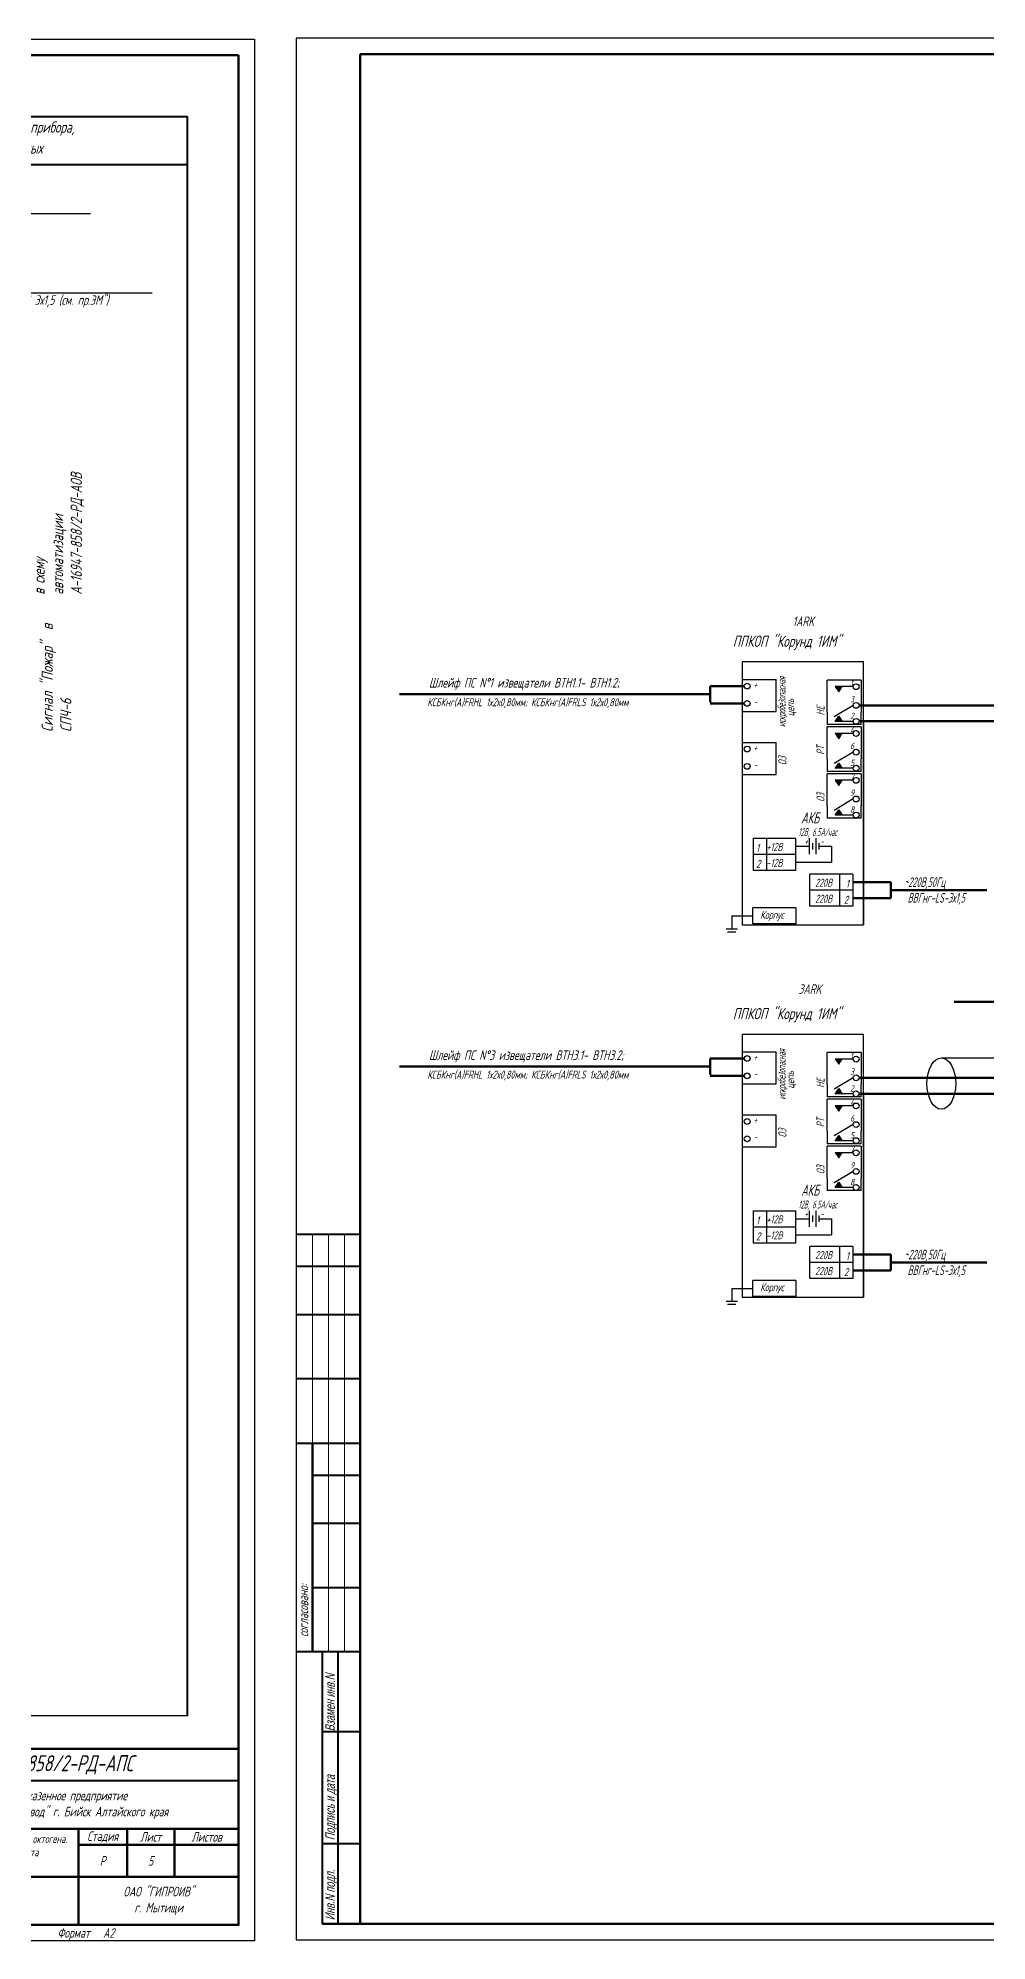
# Model space of a CAD drawing. Header units: millimetres. Extents: x 2185 to 8290, y 601 to 2456.
# Drawn here: x 7642 to 7939, y 1065 to 1660 of the extents above; entities that cross this region are included whole.
import ezdxf

# ---------------------------------------------------------------- set-up
doc = ezdxf.new("R2010")
doc.units = ezdxf.units.MM
doc.layers.add('OBORUDOVANIE', color=7, linetype='Continuous')
doc.layers.add('текст', color=7, linetype='Continuous')
for name, color, linetype, lineweight in [('Линия связи (Вновь)', 3, 'Continuous', 60), ('рамка толстая', 7, 'Continuous', 60), ('стена', 7, 'Continuous', 18), ('ТаБлица', 253, 'Continuous', 40)]:
    doc.layers.add(name, color=color, linetype=linetype, lineweight=lineweight)
doc.styles.add('CX', font='cx.shx', dxfattribs={"width": 0.6, "oblique": 15, "height": 3})
doc.styles.add('GOST', font='gost.shx', dxfattribs={"oblique": 15})
doc.styles.add('gost shx', font='gost.shx', dxfattribs={"oblique": 15})
doc.styles.add('gost.shx', font='gost.shx', dxfattribs={"oblique": 15})
doc.styles.add('Simplex', font='simplex.shx', dxfattribs={"width": 0.7, "oblique": 15})
doc.styles.add('Симплекс', font='simplex.shx', dxfattribs={"width": 0.7, "oblique": 15, "height": 600})

msp = doc.modelspace()

# ---------------------------------------------------------------- hatches: boundary and pattern name
for points in [[(7891.37, 1457.13), (7893.62, 1457.13), (7892.61, 1455.44)], [(7891.37, 1446.17), (7893.62, 1446.17), (7892.61, 1447.86)], [(7891.37, 1442.51), (7893.62, 1442.51), (7892.61, 1440.81)], [(7891.37, 1431.54), (7893.62, 1431.54), (7892.61, 1433.23)], [(7891.37, 1427.88), (7893.62, 1427.88), (7892.61, 1426.19)], [(7891.37, 1416.91), (7893.62, 1416.91), (7892.61, 1418.6)], [(7891.37, 1340.81), (7893.62, 1340.81), (7892.61, 1339.12)], [(7891.37, 1329.84), (7893.62, 1329.84), (7892.61, 1331.54)], [(7891.37, 1326.18), (7893.62, 1326.18), (7892.61, 1324.49)], [(7891.37, 1315.22), (7893.62, 1315.22), (7892.61, 1316.91)], [(7891.37, 1311.56), (7893.62, 1311.56), (7892.61, 1309.86)], [(7891.37, 1300.59), (7893.62, 1300.59), (7892.61, 1302.28)]]:
    msp.add_hatch(color=256).paths.add_polyline_path(points)

# ---------------------------------------------------------------- linework, layer by layer
at = {"color": 7, "lineweight": 60}
for p, q in [((7310.03, 1654.3), (7705.03, 1654.3)), ((7705.03, 1654.3), (7705.03, 1070.3)), ((7310.03, 1070.3), (7705.03, 1070.3))]:
    msp.add_line(p, q, dxfattribs=at)
at = {"lineweight": 30}
for p, q in [((7597.99, 1604.92), (7658.77, 1604.92)), ((7620.64, 1580.04), (7678.05, 1580.04))]:
    msp.add_line(p, q, dxfattribs=at)
for p, q in [((7862.38, 1459.31), (7862.38, 1454.31)), ((7862.38, 1459.31), (7873.02, 1459.31)), ((7873.02, 1449.31), (7873.02, 1459.31)), ((7899.51, 1459.15), (7888.87, 1459.15)), ((7888.87, 1449.15), (7888.87, 1459.15)), ((7891.37, 1457.13), (7892.61, 1455.44)), ((7897.05, 1457.09), (7891.37, 1457.09)), ((7892.61, 1455.44), (7893.62, 1457.13)), ((7899.51, 1459.15), (7899.51, 1454.15)), ((7862.38, 1454.31), (7862.38, 1449.31)), ((7897.05, 1451.24), (7891.07, 1447.69)), ((7899.51, 1454.15), (7899.51, 1449.15)), ((7862.38, 1449.31), (7873.02, 1449.31)), ((7862.38, 1449.31), (7873.02, 1449.31)), ((7862.38, 1449.31), (7873.02, 1449.31)), ((7862.38, 1449.31), (7873.02, 1449.31)), ((7888.87, 1449.15), (7888.87, 1445.24)), ((7899.51, 1445.24), (7888.87, 1445.24)), ((7899.51, 1445.24), (7888.87, 1445.24)), ((7899.51, 1445.24), (7888.87, 1445.24)), ((7899.51, 1445.24), (7888.87, 1445.24)), ((7899.51, 1444.52), (7888.87, 1444.52)), ((7888.87, 1434.52), (7888.87, 1444.52)), ((7891.37, 1446.17), (7892.61, 1447.86)), ((7897.05, 1446.21), (7891.37, 1446.21)), ((7892.61, 1447.86), (7893.62, 1446.17)), ((7899.51, 1445.24), (7899.51, 1449.15)), ((7899.51, 1444.52), (7899.51, 1439.52)), ((7900.31, 1446.45), (7900.31, 1382.67)), ((7862.38, 1439.64), (7862.38, 1434.64)), ((7862.38, 1439.64), (7873.02, 1439.64)), ((7873.02, 1429.64), (7873.02, 1439.64)), ((7891.37, 1442.51), (7892.61, 1440.81)), ((7897.05, 1442.47), (7891.37, 1442.47)), ((7892.61, 1440.81), (7893.62, 1442.51)), ((7899.51, 1439.52), (7899.51, 1434.52)), ((7862.38, 1434.64), (7862.38, 1429.64)), ((7888.87, 1434.52), (7888.87, 1430.62)), ((7897.05, 1436.62), (7891.07, 1433.06)), ((7891.37, 1431.54), (7892.61, 1433.23)), ((7892.61, 1433.23), (7893.62, 1431.54)), ((7899.51, 1430.62), (7899.51, 1434.52)), ((7862.38, 1429.64), (7873.02, 1429.64)), ((7862.38, 1429.64), (7873.02, 1429.64)), ((7862.38, 1429.64), (7873.02, 1429.64)), ((7862.38, 1429.64), (7873.02, 1429.64)), ((7899.51, 1430.62), (7888.87, 1430.62)), ((7899.51, 1430.62), (7888.87, 1430.62)), ((7899.51, 1430.62), (7888.87, 1430.62)), ((7899.51, 1430.62), (7888.87, 1430.62)), ((7899.51, 1429.89), (7888.87, 1429.89)), ((7888.87, 1419.89), (7888.87, 1429.89)), ((7897.05, 1431.58), (7891.37, 1431.58)), ((7891.37, 1427.88), (7892.61, 1426.19)), ((7897.05, 1427.84), (7891.37, 1427.84)), ((7892.61, 1426.19), (7893.62, 1427.88)), ((7899.51, 1429.89), (7899.51, 1424.89)), ((7897.05, 1421.99), (7891.07, 1418.43)), ((7899.51, 1424.89), (7899.51, 1419.89)), ((7888.87, 1419.89), (7888.87, 1415.99)), ((7899.51, 1415.99), (7888.87, 1415.99)), ((7899.51, 1415.99), (7888.87, 1415.99)), ((7899.51, 1415.99), (7888.87, 1415.99)), ((7899.51, 1415.99), (7888.87, 1415.99)), ((7891.37, 1416.91), (7892.61, 1418.6)), ((7897.05, 1416.95), (7891.37, 1416.95)), ((7892.61, 1418.6), (7893.62, 1416.91)), ((7899.51, 1415.99), (7899.51, 1419.89)), ((7865.76, 1409.72), (7865.76, 1404.72)), ((7865.76, 1409.72), (7879.16, 1409.72)), ((7869.92, 1409.72), (7869.92, 1404.72)), ((7879.16, 1404.72), (7879.16, 1409.72)), ((7883.34, 1409.72), (7883.34, 1404.72)), ((7885.34, 1409.72), (7885.34, 1404.72)), ((7865.76, 1404.72), (7879.16, 1404.72)), ((7865.76, 1404.72), (7865.76, 1399.72)), ((7865.76, 1404.72), (7879.16, 1404.72)), ((7869.92, 1404.72), (7869.92, 1399.72)), ((7879.16, 1407.22), (7883.34, 1407.22)), ((7879.16, 1399.72), (7879.16, 1404.72)), ((7884.34, 1408.22), (7884.34, 1406.22)), ((7886.34, 1408.22), (7886.34, 1406.22)), ((7886.34, 1407.22), (7890.3, 1407.22)), ((7890.3, 1407.22), (7890.3, 1402.22)), ((7865.76, 1399.72), (7879.16, 1399.72)), ((7865.76, 1399.72), (7879.16, 1399.72)), ((7879.16, 1402.22), (7890.3, 1402.22)), ((7883.5, 1393.55), (7883.5, 1398.55)), ((7883.5, 1393.55), (7883.5, 1398.55)), ((7896.9, 1398.55), (7883.5, 1398.55)), ((7892.74, 1398.55), (7892.74, 1393.55)), ((7896.9, 1398.55), (7896.9, 1393.55)), ((7883.5, 1388.55), (7883.5, 1393.55)), ((7896.9, 1393.55), (7883.5, 1393.55)), ((7883.5, 1388.55), (7883.5, 1393.55)), ((7896.9, 1393.55), (7883.5, 1393.55)), ((7892.74, 1393.55), (7892.74, 1388.55)), ((7896.9, 1393.55), (7896.9, 1388.55)), ((7859.11, 1385.46), (7859.11, 1381.43)), ((7859.15, 1385.46), (7865.73, 1385.46)), ((7879.13, 1387.96), (7865.73, 1387.96)), ((7879.13, 1387.96), (7865.73, 1387.96)), ((7865.73, 1382.96), (7865.73, 1387.96)), ((7879.13, 1387.96), (7879.13, 1382.96)), ((7896.9, 1388.55), (7883.5, 1388.55)), ((7896.9, 1388.55), (7883.5, 1388.55)), ((7857.32, 1381.43), (7860.89, 1381.43)), ((7857.73, 1380.47), (7860.34, 1380.47)), ((7879.13, 1382.96), (7865.73, 1382.96)), ((7862.38, 1342.98), (7862.38, 1337.98)), ((7862.38, 1342.98), (7873.02, 1342.98)), ((7862.38, 1337.98), (7862.38, 1332.98)), ((7873.02, 1332.98), (7873.02, 1342.98)), ((7899.51, 1342.83), (7888.87, 1342.83)), ((7888.87, 1332.83), (7888.87, 1342.83)), ((7891.37, 1340.81), (7892.61, 1339.12)), ((7897.05, 1340.77), (7891.37, 1340.77)), ((7892.61, 1339.12), (7893.62, 1340.81)), ((7899.51, 1342.83), (7899.51, 1337.83)), ((7899.51, 1337.83), (7899.51, 1332.83)), ((7924.6, 1341.14), (7996.42, 1341.14)), ((7862.38, 1332.98), (7873.02, 1332.98)), ((7862.38, 1332.98), (7873.02, 1332.98)), ((7862.38, 1332.98), (7873.02, 1332.98)), ((7862.38, 1332.98), (7873.02, 1332.98)), ((7888.87, 1332.83), (7888.87, 1328.92)), ((7897.05, 1334.92), (7891.07, 1331.37)), ((7891.37, 1329.84), (7892.61, 1331.54)), ((7892.61, 1331.54), (7893.62, 1329.84)), ((7899.51, 1328.92), (7899.51, 1332.83)), ((7899.51, 1328.92), (7888.87, 1328.92)), ((7899.51, 1328.92), (7888.87, 1328.92)), ((7899.51, 1328.92), (7888.87, 1328.92)), ((7899.51, 1328.92), (7888.87, 1328.92)), ((7899.51, 1328.2), (7888.87, 1328.2)), ((7888.87, 1318.2), (7888.87, 1328.2)), ((7897.05, 1329.88), (7891.37, 1329.88)), ((7891.37, 1326.18), (7892.61, 1324.49)), ((7897.05, 1326.14), (7891.37, 1326.14)), ((7892.61, 1324.49), (7893.62, 1326.18)), ((7899.51, 1328.2), (7899.51, 1323.2)), ((7900.31, 1330.13), (7900.31, 1266.35)), ((7862.38, 1323.32), (7862.38, 1318.32)), ((7862.38, 1323.32), (7873.02, 1323.32)), ((7873.02, 1313.32), (7873.02, 1323.32)), ((7897.05, 1320.29), (7891.07, 1316.74)), ((7899.51, 1323.2), (7899.51, 1318.2)), ((7862.38, 1318.32), (7862.38, 1313.32)), ((7888.87, 1318.2), (7888.87, 1314.29)), ((7899.51, 1314.29), (7888.87, 1314.29)), ((7899.51, 1314.29), (7888.87, 1314.29)), ((7899.51, 1314.29), (7888.87, 1314.29)), ((7899.51, 1314.29), (7888.87, 1314.29)), ((7899.51, 1313.57), (7888.87, 1313.57)), ((7888.87, 1303.57), (7888.87, 1313.57)), ((7891.37, 1315.22), (7892.61, 1316.91)), ((7897.05, 1315.26), (7891.37, 1315.26)), ((7892.61, 1316.91), (7893.62, 1315.22)), ((7899.51, 1314.29), (7899.51, 1318.2)), ((7899.51, 1313.57), (7899.51, 1308.57)), ((7862.38, 1313.32), (7873.02, 1313.32)), ((7862.38, 1313.32), (7873.02, 1313.32)), ((7862.38, 1313.32), (7873.02, 1313.32)), ((7862.38, 1313.32), (7873.02, 1313.32)), ((7891.37, 1311.56), (7892.61, 1309.86)), ((7897.05, 1311.52), (7891.37, 1311.52)), ((7892.61, 1309.86), (7893.62, 1311.56)), ((7899.51, 1308.57), (7899.51, 1303.57)), ((7888.87, 1303.57), (7888.87, 1299.67)), ((7897.05, 1305.67), (7891.07, 1302.11)), ((7891.37, 1300.59), (7892.61, 1302.28)), ((7892.61, 1302.28), (7893.62, 1300.59)), ((7899.51, 1299.67), (7899.51, 1303.57)), ((7899.51, 1299.67), (7888.87, 1299.67)), ((7899.51, 1299.67), (7888.87, 1299.67)), ((7899.51, 1299.67), (7888.87, 1299.67)), ((7899.51, 1299.67), (7888.87, 1299.67)), ((7897.05, 1300.63), (7891.37, 1300.63)), ((7865.76, 1293.4), (7865.76, 1288.4)), ((7865.76, 1293.4), (7879.16, 1293.4)), ((7869.92, 1293.4), (7869.92, 1288.4)), ((7879.16, 1288.4), (7879.16, 1293.4)), ((7879.16, 1290.9), (7883.34, 1290.9)), ((7883.34, 1293.4), (7883.34, 1288.4)), ((7884.34, 1291.9), (7884.34, 1289.9)), ((7885.34, 1293.4), (7885.34, 1288.4)), ((7886.34, 1291.9), (7886.34, 1289.9)), ((7886.34, 1290.9), (7890.3, 1290.9)), ((7890.3, 1290.9), (7890.3, 1285.9)), ((7865.76, 1288.4), (7879.16, 1288.4)), ((7865.76, 1288.4), (7865.76, 1283.4)), ((7865.76, 1288.4), (7879.16, 1288.4)), ((7869.92, 1288.4), (7869.92, 1283.4)), ((7879.16, 1283.4), (7879.16, 1288.4)), ((7879.16, 1285.9), (7890.3, 1285.9)), ((7865.76, 1283.4), (7879.16, 1283.4)), ((7865.76, 1283.4), (7879.16, 1283.4)), ((7883.5, 1277.23), (7883.5, 1282.23)), ((7883.5, 1277.23), (7883.5, 1282.23)), ((7896.9, 1282.23), (7883.5, 1282.23)), ((7892.74, 1282.23), (7892.74, 1277.23)), ((7896.9, 1282.23), (7896.9, 1277.23)), ((7883.5, 1272.23), (7883.5, 1277.23)), ((7896.9, 1277.23), (7883.5, 1277.23)), ((7883.5, 1272.23), (7883.5, 1277.23)), ((7896.9, 1277.23), (7883.5, 1277.23)), ((7896.9, 1272.23), (7883.5, 1272.23)), ((7896.9, 1272.23), (7883.5, 1272.23)), ((7892.74, 1277.23), (7892.74, 1272.23)), ((7896.9, 1277.23), (7896.9, 1272.23)), ((7859.11, 1269.14), (7859.11, 1265.11)), ((7859.15, 1269.14), (7865.73, 1269.14)), ((7879.13, 1271.64), (7865.73, 1271.64)), ((7879.13, 1271.64), (7865.73, 1271.64)), ((7865.73, 1266.64), (7865.73, 1271.64)), ((7879.13, 1266.64), (7865.73, 1266.64)), ((7879.13, 1271.64), (7879.13, 1266.64)), ((7857.32, 1265.11), (7860.89, 1265.11)), ((7857.73, 1264.15), (7860.34, 1264.15)), ((7689.07, 1135.65), (7324.07, 1135.65)), ((7705.19, 1125.3), (7655.03, 1125.3)), ((7705.03, 1125.3), (7655.03, 1125.3)), ((7705.03, 1125.3), (7655.03, 1125.3)), ((7705.03, 1125.3), (7655.03, 1125.3)), ((7705.03, 1125.3), (7655.03, 1125.3)), ((7705.03, 1070.3), (7520.03, 1070.3)), ((7655.03, 1070.3), (7670.03, 1070.3)), ((7655.03, 1070.3), (7655.03, 1070.3))]:
    msp.add_line(p, q)
at = {"color": 1}
msp.add_line((7710.03, 1362.3), (7710.03, 1065.3), dxfattribs=at)
at = {"color": 7, "linetype": 'Continuous', "lineweight": 40}
for p, q in [((7723.08, 1286.02), (7742.95, 1286.02)), ((7723.08, 1276.02), (7742.95, 1276.02)), ((7723.08, 1261.02), (7742.95, 1261.02)), ((7722.95, 1241.02), (7742.95, 1241.02)), ((7723.08, 1220.75), (7742.95, 1220.75)), ((7728.08, 1210.75), (7742.95, 1210.75)), ((7728.08, 1195.75), (7742.95, 1195.75)), ((7728.08, 1175.75), (7742.95, 1175.75)), ((7722.95, 1155.75), (7743.08, 1155.75))]:
    msp.add_line(p, q, dxfattribs=at)
at = {"color": 7, "linetype": 'Continuous', "lineweight": 20}
for p, q in [((7728.08, 1286.02), (7728.08, 1155.75)), ((7733.08, 1286.02), (7733.08, 1155.75)), ((7738.08, 1286.02), (7738.08, 1155.75)), ((7723.08, 1155.75), (7731.08, 1155.75)), ((7723.08, 1155.75), (7731.08, 1155.75)), ((7723.08, 1155.75), (7731.08, 1155.75)), ((7723.2, 1155.75), (7731.2, 1155.75)), ((7723.2, 1155.75), (7731.2, 1155.75)), ((7736.08, 1155.75), (7731.08, 1155.75))]:
    msp.add_line(p, q, dxfattribs=at)
at = {"color": 7, "lineweight": 40}
for p, q in [((7731.08, 1155.75), (7731.08, 1070.67)), ((7736.08, 1070.67), (7736.08, 1155.75)), ((7731.08, 1130.75), (7743.08, 1130.75)), ((7731.08, 1095.75), (7743.08, 1095.75))]:
    msp.add_line(p, q, dxfattribs=at)
at = {"lineweight": 60}
for p, q in [((7520.03, 1125.3), (7705.03, 1125.3)), ((7585.03, 1115.3), (7705.19, 1115.41)), ((7520.03, 1100.3), (7705.19, 1100.3)), ((7655.03, 1100.3), (7655.03, 1070.3)), ((7670.24, 1085.3), (7670.24, 1100.3)), ((7685.03, 1100.3), (7685.03, 1085.3)), ((7655.02, 1095.3), (7705.19, 1095.3)), ((7585.03, 1085.3), (7705.19, 1085.3)), ((7705.19, 1070.3), (7653.63, 1070.3))]:
    msp.add_line(p, q, dxfattribs=at)
at = {"color": 5, "lineweight": -3}
msp.add_lwpolyline([(7710.03, 1659.3), (7710.03, 1065.3), (7290.03, 1065.3), (7290.03, 1659.3), (7710.03, 1659.3)], dxfattribs=at)
for points in [[(7862.38, 1382.67), (7900.31, 1382.67), (7900.31, 1464.8), (7862.38, 1464.8)], [(7862.38, 1266.35), (7900.31, 1266.35), (7900.31, 1348.48), (7862.38, 1348.48)]]:
    msp.add_lwpolyline(points, close=True)
at = {"color": 1}
for centre in [(7863.93, 1457.26), (7897.97, 1457.07), (7863.93, 1451.85), (7897.97, 1451.24), (7897.97, 1446.23), (7863.93, 1437.6), (7897.97, 1442.44), (7863.93, 1432.18), (7897.97, 1436.62), (7897.97, 1431.61), (7897.97, 1427.81), (7897.97, 1421.99), (7897.97, 1416.98), (7863.93, 1340.94), (7897.97, 1340.74), (7863.93, 1335.52), (7897.97, 1334.92), (7897.97, 1329.91), (7897.97, 1326.12), (7863.93, 1321.27), (7897.97, 1320.29), (7863.93, 1315.86), (7897.97, 1315.28), (7897.97, 1311.49), (7897.97, 1305.67), (7897.97, 1300.66)]:
    msp.add_circle(centre, 0.911, dxfattribs=at)
msp.add_ellipse((7924.6, 1333.11), major_axis=(0, 8.03), ratio=0.559416)
at = {"layer": 'OBORUDOVANIE', "ltscale": 100}
for p, q in [((7722.95, 1659.67), (7722.95, 1065.67)), ((8142.95, 1659.67), (7722.95, 1659.67)), ((7722.95, 1065.67), (8142.95, 1065.67))]:
    msp.add_line(p, q, dxfattribs=at)
at = {"layer": 'Линия связи (Вновь)'}
for p, q in [((7855.61, 1457.26), (7852.41, 1457.26)), ((7852.41, 1457.26), (7852.41, 1452.26)), ((7863.01, 1457.26), (7855.61, 1457.26)), ((7852.41, 1454.76), (7755.29, 1454.76)), ((7858.08, 1451.85), (7852.41, 1451.85)), ((7863.01, 1451.85), (7858.08, 1451.85)), ((8040.12, 1451.24), (7898.88, 1451.24)), ((8040.12, 1446.25), (7898.88, 1446.25)), ((7896.9, 1396.05), (7908.79, 1396.05)), ((7896.9, 1391.05), (7908.79, 1391.05)), ((7908.79, 1396.05), (7908.79, 1391.05)), ((7908.79, 1393.55), (7938.81, 1393.55)), ((8030.07, 1358.64), (7928.59, 1358.64)), ((7852.41, 1338.44), (7755.29, 1338.44)), ((7855.61, 1340.94), (7852.41, 1340.94)), ((7852.41, 1340.94), (7852.41, 1335.94)), ((7863.01, 1340.94), (7855.61, 1340.94)), ((7858.08, 1335.52), (7852.41, 1335.52)), ((7863.01, 1335.52), (7858.08, 1335.52)), ((8035.07, 1334.91), (7898.88, 1334.91)), ((8035.07, 1329.91), (7898.88, 1329.91)), ((7896.9, 1279.73), (7908.79, 1279.73)), ((7908.79, 1279.73), (7908.79, 1274.73)), ((7896.9, 1274.73), (7908.79, 1274.73)), ((7908.79, 1277.23), (7938.81, 1277.23))]:
    msp.add_line(p, q, dxfattribs=at)
at = {"layer": 'рамка толстая', "color": 7}
for p, q in [((7742.95, 1654.67), (7742.95, 1070.67)), ((8137.88, 1070.67), (7731.08, 1070.67))]:
    msp.add_line(p, q, dxfattribs=at)
at = {"layer": 'рамка толстая', "ltscale": 100}
msp.add_line((7742.95, 1654.67), (8137.88, 1654.67), dxfattribs=at)
at = {"layer": 'рамка толстая'}
msp.add_line((7728.08, 1155.75), (7728.08, 1220.75), dxfattribs=at)
at = {"layer": 'ТаБлица'}
for p, q in [((7324.07, 1635.21), (7689.07, 1635.21)), ((7689.07, 1135.65), (7689.07, 1635.21)), ((7324.07, 1620.21), (7689.07, 1620.21))]:
    msp.add_line(p, q, dxfattribs=at)

# ---------------------------------------------------------------- texts
at = {"lineweight": 20, "style": 'Simplex', "oblique": 15, "width": 0.7}
for s, p in [('Тип приемно-контрольного прибора,', (7594.09, 1630.11)), ('коробок соединительных', (7604.06, 1623.57))]:
    msp.add_text(s, height=3.5, dxfattribs=at).set_placement(p)
at = {"oblique": 15}
for s, height, style, width, p in [('ППКОП "Корунд 1ИМ"', 3.5, 'Simplex', 0.7, (7859.44, 1469.51)), ('Шлейф ПС N%%D1 извещатели ВТН1.1- ВТН1.2;', 3, 'Simplex', 0.7, (7764.5, 1456.81)), ('+', 2.5, 'gost.shx', 0.6, (7865.94, 1456.5)), ('1', 2, 'Simplex', 0.7, (7896.08, 1457.13)), ('-', 2.5, 'gost.shx', 0.6, (7866, 1451.21)), ('3', 2, 'Simplex', 0.7, (7896.08, 1452.18)), ('2', 2, 'Simplex', 0.7, (7896.08, 1446.93)), ('4', 2, 'Simplex', 0.7, (7896.08, 1442.5)), ('+', 2.5, 'gost.shx', 0.6, (7865.94, 1436.83)), ('6', 2, 'Simplex', 0.7, (7896.08, 1437.56)), ('-', 2.5, 'gost.shx', 0.6, (7866, 1431.55)), ('5', 2, 'Simplex', 0.7, (7896.08, 1432.3)), ('7', 2, 'Simplex', 0.7, (7896.08, 1427.87)), ('9', 2, 'Simplex', 0.7, (7896.08, 1422.93)), ('8', 2, 'Simplex', 0.7, (7896.08, 1417.67)), ('12В, 6.5А/час', 2.5, 'gost.shx', 0.6, (7879.89, 1410.4)), ('+', 2.5, 'gost.shx', 0.6, (7881.8, 1407.57)), ('-', 2.5, 'gost.shx', 0.6, (7886.76, 1407.57)), ('+12В', 2.5, 'gost.shx', 0.8, (7869.92, 1405.77)), ('-12В', 2.5, 'gost.shx', 0.8, (7869.92, 1400.77)), ('220В', 2.5, 'gost.shx', 0.8, (7885.12, 1394.6)), ('220В', 2.5, 'gost.shx', 0.8, (7885.12, 1389.6)), ('Корпус', 2.5, 'gost.shx', 0.8, (7868.01, 1384.56)), ('ППКОП "Корунд 1ИМ"', 3.5, 'Simplex', 0.7, (7859.44, 1353.19)), ('Шлейф ПС N%%D3 извещатели ВТН3.1- ВТН3.2;', 3, 'Simplex', 0.7, (7764.5, 1340.49)), ('+', 2.5, 'gost.shx', 0.6, (7865.94, 1340.18)), ('3', 2, 'Simplex', 0.7, (7896.08, 1335.86)), ('1', 2, 'Simplex', 0.7, (7896.08, 1340.81)), ('-', 2.5, 'gost.shx', 0.6, (7866, 1334.89)), ('2', 2, 'Simplex', 0.7, (7896.08, 1330.6)), ('4', 2, 'Simplex', 0.7, (7896.08, 1326.18)), ('+', 2.5, 'gost.shx', 0.6, (7865.94, 1320.51)), ('6', 2, 'Simplex', 0.7, (7896.08, 1321.23)), ('-', 2.5, 'gost.shx', 0.6, (7866, 1315.23)), ('5', 2, 'Simplex', 0.7, (7896.08, 1315.98)), ('9', 2, 'Simplex', 0.7, (7896.08, 1306.61)), ('7', 2, 'Simplex', 0.7, (7896.08, 1311.55)), ('8', 2, 'Simplex', 0.7, (7896.08, 1301.35)), ('12В, 6.5А/час', 2.5, 'gost.shx', 0.6, (7879.89, 1294.08)), ('+12В', 2.5, 'gost.shx', 0.8, (7869.92, 1289.45)), ('+', 2.5, 'gost.shx', 0.6, (7881.8, 1291.25)), ('-', 2.5, 'gost.shx', 0.6, (7886.76, 1291.25)), ('-12В', 2.5, 'gost.shx', 0.8, (7869.92, 1284.45)), ('220В', 2.5, 'gost.shx', 0.8, (7885.12, 1278.28)), ('220В', 2.5, 'gost.shx', 0.8, (7885.12, 1273.28)), ('Корпус', 2.5, 'gost.shx', 0.8, (7868.01, 1268.24))]:
    msp.add_text(s, height=height, dxfattribs=dict(at, style=style, width=width)).set_placement(p)
at = {"style": 'Simplex', "oblique": 15}
for s, width, p in [('искробезопасная ', 0.5, (7875.92, 1444.42)), ('цепь', 0.7, (7878.61, 1447.84)), ('НЕ', 0.7, (7888.09, 1448.06)), ('РТ', 0.7, (7888.09, 1435.76)), ('ОЗ', 0.7, (7876.18, 1432.57)), ('ОЗ', 0.7, (7888.09, 1421.13)), ('искробезопасная ', 0.5, (7875.92, 1328.09)), ('цепь', 0.7, (7878.61, 1331.52)), ('НЕ', 0.7, (7888.09, 1331.74)), ('РТ', 0.7, (7888.09, 1319.44)), ('ОЗ', 0.7, (7876.18, 1316.25)), ('ОЗ', 0.7, (7888.09, 1304.81))]:
    msp.add_text(s, height=2.5, rotation=90, dxfattribs=dict(at, width=width)).set_placement(p)
at = {"color": 5, "style": 'Simplex', "oblique": 15, "width": 0.7}
for p in [(7763.97, 1450.97), (7763.97, 1334.65)]:
    msp.add_text('КСБКнг(А)FRHL 1х2х0,80мм; КСБКнг(А)FRLS 1х2х0,80мм', height=2.5, dxfattribs=at).set_placement(p)
at = {"style": 'gost.shx', "oblique": 15}
for s, p in [('2', (7866.68, 1400.44)), ('1', (7866.68, 1405.44)), ('1', (7894.73, 1394.28)), ('2', (7894.14, 1389.28)), ('1', (7866.68, 1289.12)), ('2', (7866.68, 1284.12)), ('1', (7894.73, 1277.95)), ('2', (7894.14, 1272.95))]:
    msp.add_text(s, height=2.5, dxfattribs=at).set_placement(p)
at = {"color": 7, "linetype": 'Continuous', "lineweight": 20, "style": 'Симплекс', "oblique": 15, "width": 0.7}
msp.add_text('согласовано:', height=3, rotation=90, dxfattribs=at).set_placement((7726.76, 1160.25))
at = {"color": 7, "style": 'CX', "oblique": 15, "width": 0.7}
for s, p in [('Взамен инв.N', (7735.08, 1130.75)), ('Подпись и дата', (7735.08, 1096.75)), ('Инв.N подл.', (7735.08, 1071.75))]:
    msp.add_text(s, height=3, rotation=90, dxfattribs=at).set_placement(p)
at = {"layer": 'стена', "lineweight": -3, "style": 'Simplex', "oblique": 15, "width": 0.7}
msp.add_text('  Формат   А2', height=3, dxfattribs=at).set_placement((7645.64, 1066.3))
at = {"layer": 'текст', "color": 0, "style": 'Simplex', "oblique": 15}
for s, width, p in [('ВВГнг(А)-LS 3х1,5 (см. пр.ЭМ") ', 0.7, (7623.07, 1576.34)), ('~220В,50Гц', 0.6, (7912.96, 1394.52)), ('ВВГнг-LS-3х1,5', 0.6, (7914.05, 1389.62)), ('~220В,50Гц', 0.6, (7912.96, 1278.19)), ('ВВГнг-LS-3х1,5', 0.6, (7914.05, 1273.3))]:
    msp.add_text(s, height=3, dxfattribs=dict(at, width=width)).set_placement(p)
at = {"layer": 'текст', "color": 5, "style": 'Simplex', "oblique": 15, "width": 0.7}
for s, p in [('1ARK', (7878.12, 1476)), ('3ARK', (7879.95, 1361.11))]:
    msp.add_text(s, height=3, dxfattribs=at).set_placement(p)
at = {"layer": 'текст', "char_height": 3.5, "width": 36.7373, "attachment_point": 1, "rotation": 90}
for s, insert, style in [('в схему автоматизации А-16947-858/2-РД-АОВ', (7640.89, 1485.82), 'Simplex'), ('Сигнал "Пожар"  в СПЧ-6', (7643.46, 1442.92), 'GOST')]:
    msp.add_mtext(s, dxfattribs=dict(at, insert=insert, style=style))
at = {"layer": 'текст', "char_height": 3.5, "attachment_point": 1, "style": 'gost shx'}
for insert in [(7881.26, 1417.87), (7881.26, 1301.55)]:
    msp.add_mtext_dynamic_manual_height_columns('\\pi-0.47112;{\\W0.8;АКБ}', width=6.9289, gutter_width=12.5, heights=[0], dxfattribs=dict(at, insert=insert))
at = {"layer": 'текст', "lineweight": 35, "insert": (7645.03, 1120.3), "char_height": 5, "width": 120, "attachment_point": 5, "style": 'Simplex'}
msp.add_mtext('А-16947-858/2-РД-АПС', dxfattribs=at)
at = {"layer": 'текст', "lineweight": 20, "attachment_point": 5, "style": 'Simplex'}
for s, insert, char_height, width in [('Федеральное казенное предприятие\\P"Бийский олеумный завод" г. Бийск Алтайского края', (7645.03, 1107.8), 3, 120), ('{\\W0.6;Реконструкция для создания производства октогена.\\PСушка  и просейка готового продукта\\Pзд.858/2}', (7620.03, 1092.8), 2.5, 70), ('{\\W0.7;Стадия}', (7662.53, 1097.8), 3, 15), ('Лист', (7677.53, 1097.8), 3, 15), ('Листов', (7695.03, 1097.8), 3, 20), ('Р', (7662.53, 1090.3), 3, 15), ('5', (7677.53, 1090.3), 3, 15), ('{\\C2;ОАО "ГИПРОИВ"\\Pг. Мытищи}', (7680.03, 1077.8), 3, 50)]:
    msp.add_mtext(s, dxfattribs=dict(at, insert=insert, char_height=char_height, width=width))

doc.saveas('drawing.dxf')
